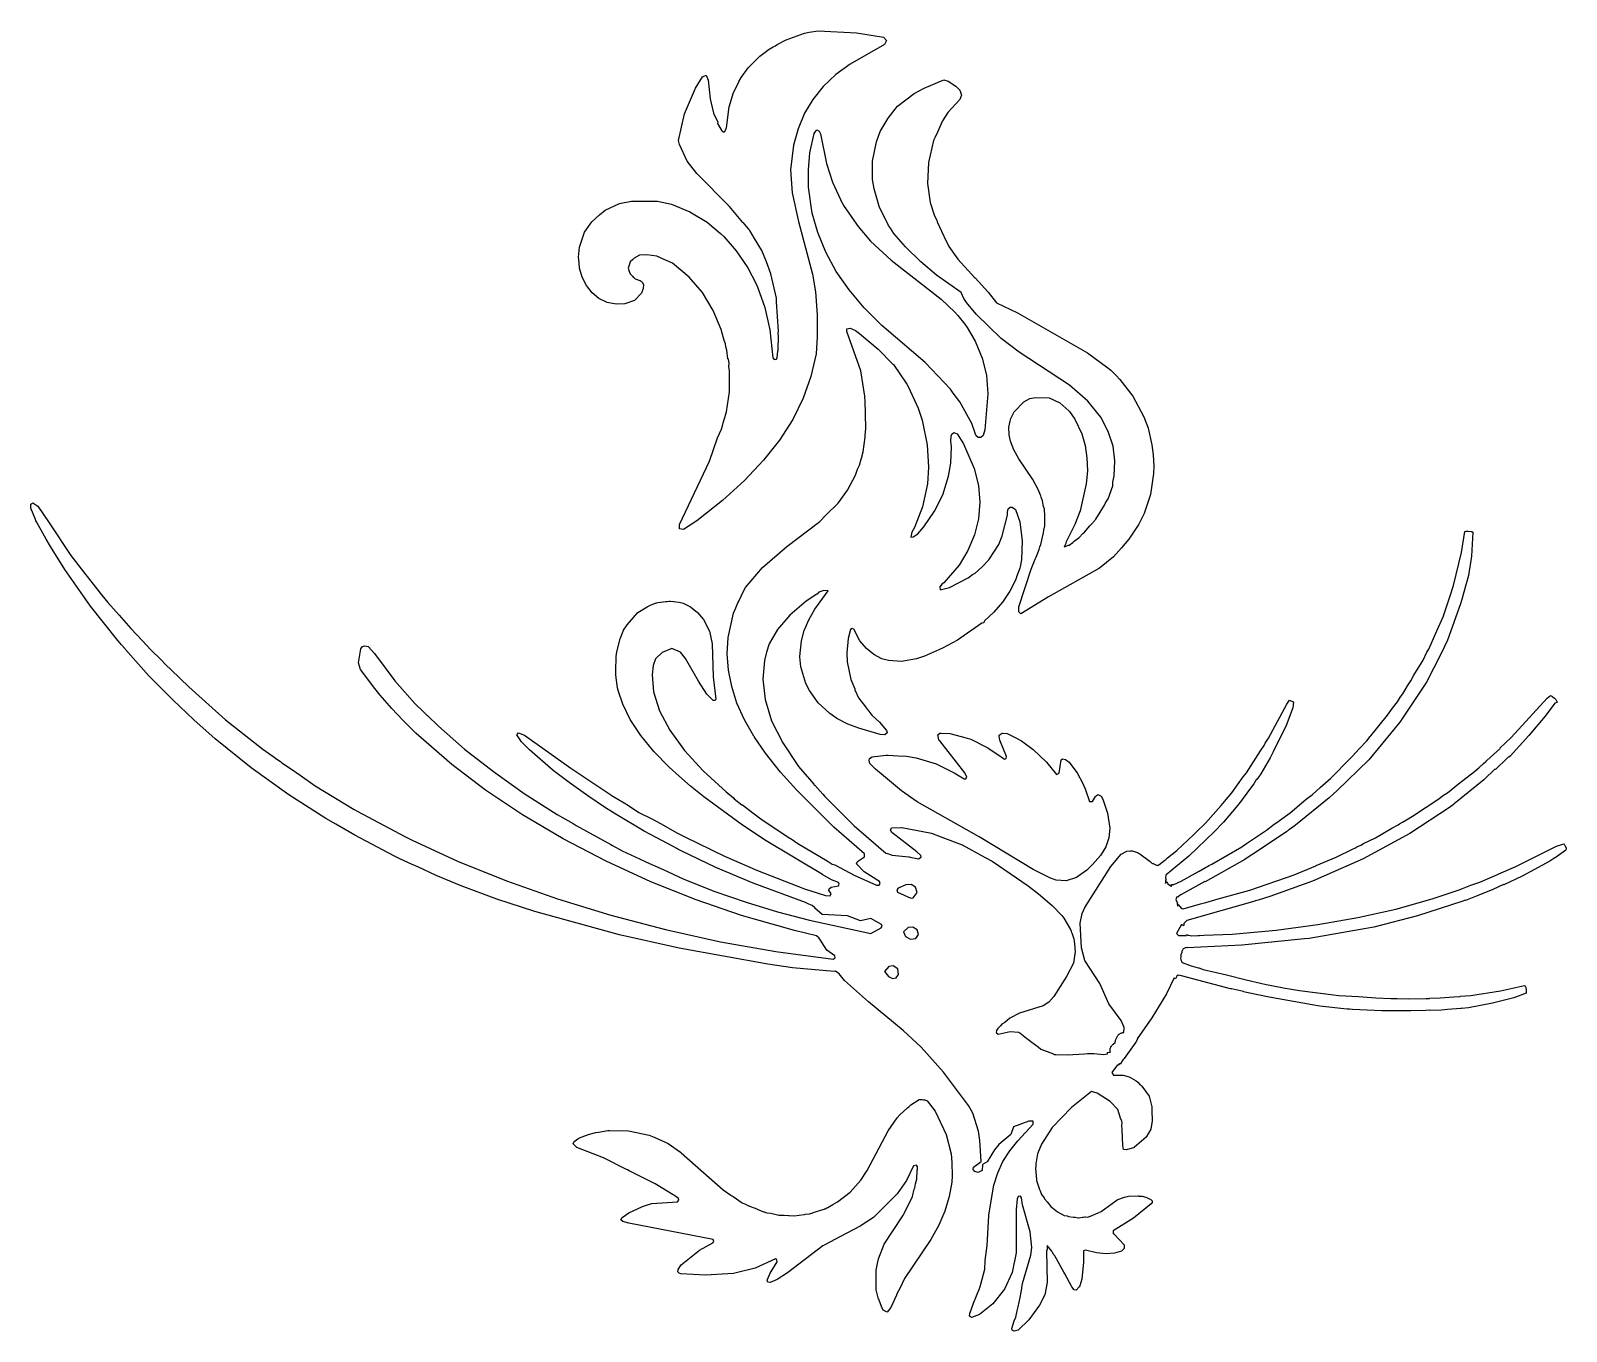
# Model space of a CAD drawing. Header units: millimetres. Extents: x 24 to 290, y 66 to 291.
import ezdxf

# ---------------------------------------------------------------- set-up
doc = ezdxf.new("R2010")
doc.units = ezdxf.units.MM
doc.layers.add('CUT', color=7, linetype='CONTINUOUS')

msp = doc.modelspace()

# ---------------------------------------------------------------- linework, layer by layer
at = {"layer": 'CUT'}
for points in [[(143.5849, 239.2547), (142.1577, 242.5779), (140.3151, 245.6556), (138.0232, 248.3668), (135.1598, 250.759), (133.2666, 251.5998), (132.8501, 251.8134), (132.7525, 251.8281), (132.4333, 251.9699), (130.7085, 252.195), (129.403, 252.1281), (128.4793, 251.6305), (128.2543, 251.3774), (127.8256, 250.9926), (127.7661, 250.8282), (127.732, 250.7899), (127.4291, 249.8914), (127.5649, 249.5449), (127.5655, 249.5346), (127.5745, 249.5204), (127.8028, 248.9381), (128.2088, 248.5202), (128.335, 248.3212), (128.4518, 248.2701), (128.6432, 248.073), (129.482, 247.7627), (129.5132, 247.7386), (129.7244, 247.575), (129.7368, 247.5653), (129.8694, 247.4626), (130.0836, 247.061), (130.0788, 246.3553), (129.7577, 245.5503), (128.5545, 244.2797), (126.8477, 243.7077), (125.3744, 243.6718), (123.8085, 243.9762), (122.3922, 244.6524), (121.2005, 245.6298), (120.227, 246.8761), (119.4687, 248.3327), (119.0249, 249.9001), (119.01, 249.9786), (118.8802, 251.4841), (118.8747, 251.8276), (119.039, 253.5103), (119.9159, 256.1607), (121.1422, 257.9063), (122.4777, 259.1481), (123.4898, 259.9531), (125.9613, 261.0985), (128.038, 261.5186), (132.5548, 261.4937), (134.9668, 261.0111), (138.1339, 259.6809), (141.1246, 257.8735), (143.4593, 255.8983), (144.0077, 255.3849), (146.1849, 252.9274), (148.2099, 249.9434), (149.6019, 247.1784), (149.6019, 247.1783), (149.6033, 247.1755), (149.6047, 247.1725), (149.9225, 246.5031), (151.1408, 243.0748), (152.0149, 239.2196), (152.526, 234.3738), (152.7645, 234.0998), (153.1253, 234.1417), (153.2927, 234.4254), (153.3585, 235.5409), (153.4628, 235.6832), (153.522, 238.199), (153.4602, 238.5522), (153.4895, 239.0135), (153.1717, 244.0596), (153.1381, 244.7238), (152.1708, 248.8971), (151.4363, 251.0155), (150.6004, 252.9826), (149.337, 255.0304), (148.513, 256.4333), (148.3558, 256.6208), (148.3417, 256.6437), (147.9962, 257.0498), (147.4185, 257.7389), (147.3419, 257.8187), (144.9995, 260.5717), (139.343, 266.3175), (137.6723, 268.4529), (136.3437, 271.317), (136.1772, 272.0373), (137.225, 276.6305), (139.1064, 281.1049), (140.3141, 283.03), (140.9625, 283.3212), (141.3262, 282.4597), (141.6548, 279.2165), (142.2647, 276.7484), (142.979, 275.1867), (142.9263, 274.9584), (143.5335, 273.9744), (143.667, 273.6825), (143.7495, 273.6243), (143.7846, 273.5674), (143.8459, 273.5562), (143.9229, 273.5019), (144.0298, 273.5228), (144.1102, 273.5082), (144.1171, 273.5399), (144.22, 273.56), (144.3763, 273.9941), (144.4334, 274.0436), (144.4404, 274.172), (144.4617, 274.2314), (144.9491, 277.8434), (145.6913, 280.3332), (146.6577, 282.2611), (146.7059, 282.3478), (146.829, 282.5694), (146.9047, 282.7057), (146.9353, 282.7607), (148.261, 284.6152), (150.2649, 286.6191), (151.8922, 287.8138), (152.5646, 288.2137), (152.84, 288.3775), (153.0255, 288.4878), (153.2888, 288.6444), (154.8202, 289.4541), (158.0284, 290.6178), (158.8081, 290.7737), (160.3697, 291.0321), (167.0139, 290.6458), (171.6651, 289.8992), (172.1975, 289.3445), (171.8469, 288.6396), (165.9006, 285.2165), (163.4418, 283.423), (161.2354, 281.364), (159.4522, 279.1364), (158.0155, 276.7226), (156.8971, 274.0544), (156.1021, 271.1806), (155.5968, 266.9125), (155.8888, 262.9238), (156.95, 257.9972), (159.4116, 248.888), (159.8861, 245.7741), (160.1839, 241.8428), (160.2133, 237.9822), (160.0062, 235.0489), (159.1157, 231.1489), (157.7779, 227.3949), (155.9714, 223.692), (153.6809, 220.126), (150.9164, 216.6209), (147.6185, 213.117), (143.781, 209.6632), (139.3764, 206.1215), (137.0145, 204.6154), (136.3673, 204.7454), (136.3698, 205.4876), (141.5225, 216.4455), (142.9379, 220.5039), (143.6071, 222.0094), (143.7746, 222.5699), (143.789, 222.6007), (143.9372, 223.1141), (144.3766, 224.5844), (144.3906, 224.669), (144.5019, 224.9883), (145.0241, 228.4478), (145.0252, 232.0608), (144.9159, 232.8572), (144.9389, 233.3747), (144.8205, 234.1442), (144.7307, 234.2071), (144.529, 235.6777), (144.3733, 236.2676), (144.293, 236.7774), (144.0802, 237.3779)], [(174.1419, 277.937), (176.985, 280.1283), (178.7197, 281.1022), (182.1217, 282.5067), (182.908, 282.2674), (184.2133, 281.4122), (184.902, 280.7111), (185.2184, 279.8568), (184.9035, 279.1398), (182.8569, 276.8609), (181.8939, 275.4357), (180.7896, 272.9599), (180.6616, 272.715), (180.6348, 272.6129), (180.3655, 272.0092), (179.4774, 268.2239), (179.3031, 264.5687), (179.7983, 261.2591), (180.4433, 259.1425), (180.9064, 258.1467), (180.9687, 257.9523), (182.1414, 255.4527), (182.2199, 255.3223), (182.9964, 253.6523), (184.5588, 251.4381), (187.5238, 248.2415), (187.5434, 248.2198), (187.5477, 248.2158), (189.8427, 245.7415), (191.2767, 243.9072), (194.9292, 242.1475), (207.0161, 235.2456), (210.5467, 232.6405), (211.0457, 232.2368), (211.9915, 231.3306), (212.6504, 230.6116), (214.8824, 227.7474), (214.8992, 227.7223), (216.8079, 224.121), (217.4785, 222.3415), (217.521, 222.2071), (218.1893, 219.2803), (218.4122, 217.5367), (218.5047, 215.5849), (218.49, 214.3205), (217.9295, 210.6751), (216.8376, 207.4082), (216.1682, 206.0233), (215.901, 205.5365), (214.2157, 202.9257), (212.9389, 201.44), (211.5403, 199.9082), (209.083, 197.9272), (200.2753, 192.9728), (195.4699, 190.0462), (195.1117, 190.3424), (195.1467, 191.2448), (197.2768, 197.7532), (197.945, 199.4836), (198.1247, 199.8117), (198.6574, 201.1732), (198.7631, 201.602), (198.9215, 202.0121), (199.4218, 204.0294), (199.4815, 204.5178), (199.6637, 205.2576), (199.6508, 205.9046), (199.6597, 205.9773), (199.6307, 206.9068), (199.6045, 208.2173), (199.4254, 208.6353), (199.2239, 209.6089), (198.9889, 210.2403), (198.9298, 210.4884), (198.8596, 210.5878), (198.5427, 211.439), (197.5764, 213.2779), (195.1264, 216.8523), (194.2495, 218.4014), (193.6616, 219.9091), (193.4419, 221.0329), (193.4164, 222.3809), (193.6036, 223.4093), (193.7274, 223.8621), (194.3232, 224.998), (196.0172, 226.7653), (197.0299, 227.2933), (198.0359, 227.4849), (200.4073, 227.4639), (202.2484, 226.5857), (203.8095, 225.1954), (203.9084, 225.0938), (203.9113, 225.0908), (203.916, 225.0859), (203.9231, 225.0787), (204.8541, 223.7591), (206.0398, 221.2103), (206.6213, 219.1546), (206.9177, 217.036), (207.0048, 214.8192), (206.8237, 212.5214), (205.7459, 207.8373), (204.849, 205.5105), (203.2808, 202.3691), (203.3177, 202.291), (202.9786, 201.6467), (203.7126, 201.8914), (203.8443, 201.9032), (204.4943, 202.3943), (204.714, 202.5885), (205.5831, 203.2154), (206.2417, 203.9384), (206.513, 204.1781), (207.4607, 205.268), (207.6273, 205.4417), (207.676, 205.513), (208.306, 206.2047), (208.3794, 206.3246), (208.4621, 206.4198), (209.9969, 208.8471), (210.1766, 209.2656), (210.585, 209.9339), (211.4433, 212.2128), (211.4019, 212.8347), (211.648, 213.9291), (211.7934, 216.5257), (211.4499, 219.0863), (210.6266, 221.6313), (209.3525, 224.0665), (207.0794, 226.8454), (203.9097, 229.6021), (195.2137, 235.34), (192.0959, 237.6867), (187.7526, 241.9419), (186.0753, 243.9529), (185.6189, 244.66), (185.1625, 245.7121), (180.8411, 248.68), (178.1577, 250.974), (175.4836, 253.6178), (173.475, 255.9322), (172.8771, 256.8429), (172.5766, 257.3006), (172.5706, 257.3097), (172.4695, 257.4637), (171.0198, 260.3961), (170.0439, 263.6193), (169.7977, 265.2772), (169.7726, 268.4613), (170.4829, 271.8054), (171.1307, 273.5885), (172.5246, 275.8963), (173.6899, 277.4273)], [(160.1113, 273.8402), (160.5383, 273.6542), (160.7959, 273.1551), (161.8005, 268.0506), (162.8722, 264.8045), (164.2563, 261.812), (164.2657, 261.7582), (164.8577, 260.6039), (165.9569, 259.0412), (166.08, 258.8418), (166.2295, 258.6536), (167.3142, 257.1115), (169.4452, 254.5957), (172.9969, 251.3104), (181.6984, 244.5031), (184.0208, 242.2691), (184.5404, 241.7029), (185.7677, 240.2055), (186.1681, 239.6133), (187.5834, 237.2531), (188.8003, 234.333), (189.5116, 231.3359), (189.779, 228.137), (189.2447, 221.9126), (188.9643, 220.9187), (188.5297, 220.5641), (188.0909, 220.5657), (187.7351, 220.835), (187.5798, 221.2544), (187.5882, 221.2991), (186.9962, 223.0157), (184.9244, 226.7154), (183.7701, 228.2248), (183.2691, 228.9659), (178.9291, 233.5688), (171.4161, 239.9584), (168.3319, 243.0431), (165.7385, 246.1375), (163.5076, 249.3472), (161.6894, 252.6805), (160.2873, 256.1047), (159.3351, 259.429), (158.6719, 263.9484), (158.6719, 266.9081), (158.9383, 269.8678), (159.6905, 273.2426)], [(213.2776, 117.4785), (213.3512, 117.474), (213.3644, 118.3562), (212.8819, 119.5666), (210.7069, 122.4464), (209.1559, 125.9591), (206.5683, 129.954), (205.9684, 132.1467), (205.7582, 136.4308), (206.1185, 138.1204), (206.5596, 139.1311), (211.0591, 146.265), (212.8875, 148.3671), (213.8302, 148.8842), (214.4412, 148.9626), (214.7949, 148.9646), (215.6659, 148.6595), (215.8808, 148.5766), (216.0945, 148.4328), (217.8742, 147.1327), (217.8768, 147.1307), (217.8859, 147.1241), (217.886, 147.124), (218.3157, 146.7407), (218.3217, 146.7585), (218.3377, 146.794), (218.3834, 146.7607), (218.6359, 146.6592), (218.6488, 146.6468), (218.8936, 146.5442), (218.9819, 146.4685), (219.0138, 146.4737), (219.0515, 146.4402), (219.0863, 146.4635), (219.1929, 146.4188), (219.2069, 146.4296), (219.2283, 146.421), (219.3296, 146.4839), (219.3124, 146.5116), (219.3293, 146.5247), (219.4095, 146.5377), (220.4102, 147.3482), (220.6233, 147.4906), (220.7045, 147.5865), (220.8922, 147.7385), (222.531, 149.0113), (224.4714, 150.8708), (225.3489, 151.6538), (225.9127, 152.2519), (227.4562, 153.7311), (229.263, 155.8065), (230.2026, 156.8033), (230.7556, 157.521), (232.0313, 158.9863), (234.0192, 161.7559), (234.5693, 162.4698), (234.5884, 162.4999), (237.001, 166.3043), (237.6297, 167.2371), (237.8301, 167.6117), (238.3953, 168.5029), (241.5356, 174.3975), (242.0352, 175.0463), (242.1282, 175.0138), (242.5423, 174.845), (242.6511, 174.7942), (242.7178, 174.7545), (242.5781, 173.726), (241.4592, 170.6669), (239.1955, 166.0894), (238.6504, 165.1009), (237.0454, 162.3275), (236.6511, 161.7426), (236.3667, 161.3434), (236.3, 161.3812), (235.8228, 160.5799), (235.4366, 160.0378), (233.8488, 157.8424), (233.7131, 157.68), (233.493, 157.4167), (233.0611, 156.9), (230.5998, 153.9554), (230.4924, 153.8339), (229.0522, 152.3374), (224.5796, 148.0413), (220.6856, 144.8052), (220.6702, 144.8244), (220.5731, 144.7424), (220.5207, 144.2767), (220.6873, 143.8937), (220.6294, 143.8877), (220.547, 143.8873), (220.561, 143.5138), (220.5279, 143.311), (220.5579, 143.3618), (220.6289, 143.4583), (220.709, 143.5473), (220.7977, 143.6278), (220.8017, 143.6307), (220.957, 143.2736), (221.5058, 142.8653), (221.643, 142.9237), (221.6099, 143.0061), (221.5766, 143.1211), (221.5731, 143.1402), (221.9722, 143.1576), (223.2307, 143.7122), (225.749, 145.0765), (225.7975, 145.1), (225.8707, 145.1425), (226.3996, 145.429), (226.3911, 145.4439), (227.4684, 146.068), (227.833, 146.2504), (228.079, 146.3954), (228.5944, 146.6602), (233.7585, 149.6697), (234.2416, 149.9918), (234.3421, 150.05), (234.5936, 150.2265), (238.0271, 152.5157), (239.3905, 153.579), (240.0169, 154.009), (240.2716, 154.2105), (242.1694, 155.5421), (244.939, 157.9035), (245.1557, 158.075), (245.9277, 158.677), (247.3271, 159.9397), (249.1986, 161.5353), (250.4441, 162.8284), (250.6494, 163.0146), (251.1509, 163.5448), (252.9563, 165.3499), (254.124, 166.6485), (255.4262, 168.0004), (256.0139, 168.7505), (256.1297, 168.8792), (259.0089, 172.4635), (259.8635, 173.6635), (260.7438, 174.7869), (261.2645, 175.6306), (261.6358, 176.1519), (262.4597, 177.5591), (263.0213, 178.3922), (263.5786, 179.3797), (265.1938, 181.9964), (265.8333, 183.3745), (266.1361, 183.9109), (267.5548, 187.0836), (268.6732, 189.4932), (269.1721, 191.0502), (269.8308, 192.9367), (269.7822, 192.955), (270.4342, 194.9222), (271.8241, 200.6301), (272.4108, 204.2622), (272.4239, 204.2675), (272.5326, 204.2999), (272.6438, 204.3219), (272.7566, 204.3333), (272.87, 204.334), (272.9829, 204.324), (273.4864, 204.2554), (273.6056, 204.233), (273.7219, 204.1986), (273.7647, 204.1811), (273.5379, 199.9868), (273.0293, 196.6468), (271.8168, 192.3216), (271.7987, 192.3261), (271.6383, 191.737), (269.4067, 185.4767), (268.3349, 183.2882), (265.6917, 178.0926), (265.6848, 178.0819), (265.6619, 178.0458), (265.6606, 178.0438), (265.6472, 178.0228), (261.1432, 171.2269), (255.7418, 164.7307), (250.306, 159.4002), (248.9208, 158.139), (243.0429, 153.3942), (242.5923, 153.0658), (242.0364, 152.6606), (241.8798, 152.5465), (241.7738, 152.4692), (241.6856, 152.405), (241.5186, 152.2833), (235.6866, 148.3732), (234.5272, 147.6173), (234.2996, 147.4756), (227.3983, 143.6096), (227.3786, 143.6397), (227.3638, 143.6679), (223.1827, 141.3548), (222.8668, 141.092), (222.7562, 141.0314), (222.7293, 140.9777), (222.6596, 140.9197), (222.6546, 140.9259), (222.5907, 141.0225), (222.5757, 141.0506), (222.4933, 141.0045), (222.3587, 140.5081), (222.6125, 139.8698), (222.5358, 139.872), (222.6195, 139.375), (222.653, 139.4503), (222.71, 139.5512), (222.7286, 139.5778), (222.7307, 139.5726), (222.7662, 139.6289), (222.7783, 139.6482), (222.7907, 139.6627), (222.8386, 139.5992), (222.8845, 139.46), (223.0018, 139.3642), (223.0504, 139.3185), (223.2593, 139.0417), (223.3929, 138.9967), (223.3988, 138.9911), (223.4053, 138.9925), (223.6, 138.9268), (226.6297, 139.7727), (227.5414, 139.9896), (229.6809, 140.6245), (235.156, 142.153), (242.8197, 144.8353), (246.5747, 146.3919), (246.6246, 146.4107), (246.6692, 146.4311), (250.0869, 147.8478), (253.0358, 149.3092), (253.3362, 149.4428), (253.7195, 149.6479), (254.3705, 149.945), (254.8704, 150.2183), (256.9414, 151.2446), (259.7716, 152.8875), (260.8401, 153.4595), (261.0961, 153.6224), (261.6065, 153.9015), (262.2697, 154.3376), (263.3517, 154.9657), (265.6803, 156.5406), (267.7507, 157.8585), (268.7045, 158.5858), (269.3764, 159.0401), (271.3214, 160.5812), (274.1006, 162.7003), (274.8177, 163.3513), (274.9286, 163.4392), (275.6627, 164.1183), (276.018, 164.4409), (276.1556, 164.5658), (276.1829, 164.5905), (276.2295, 164.6328), (278.5067, 166.6998), (278.4494, 166.7659), (278.4417, 166.7768), (280.4216, 168.6059), (286.6637, 175.4376), (287.2363, 175.8641), (287.2464, 175.8609), (287.3531, 175.815), (287.4549, 175.759), (287.5509, 175.6934), (287.9078, 175.4232), (287.9995, 175.3463), (288.0831, 175.2607), (288.1577, 175.1671), (288.2226, 175.0666), (288.2772, 174.9602), (288.321, 174.8488), (288.3534, 174.7336), (288.3742, 174.6158), (288.3756, 174.6044), (288.2949, 174.6576), (287.9819, 174.543), (286.334, 172.2673), (283.4889, 168.9187), (280.2349, 165.3688), (280.0246, 165.1666), (280.0244, 165.1668), (279.9592, 165.225), (279.7576, 165.0096), (277.7112, 163.0785), (277.6497, 163.1324), (277.6295, 163.1539), (275.7145, 161.2635), (270.5311, 157.0791), (270.5037, 157.0592), (270.4438, 157.0156), (270.189, 156.8303), (269.7195, 156.4889), (262.8497, 151.9554), (254.7685, 147.5584), (245.9943, 143.7055), (238.6403, 141.0719), (236.6022, 140.4333), (236.1343, 140.2867), (236.0951, 140.2744), (236.0001, 140.2446), (224.2491, 136.8845), (224.0736, 136.7069), (224.0688, 136.705), (223.7122, 136.3677), (223.7106, 136.3393), (223.6938, 136.3224), (223.6962, 136.0961), (223.689, 135.9733), (223.6131, 136.0141), (223.5306, 136.0696), (223.5154, 136.0798), (223.4246, 136.1547), (223.4171, 136.1622), (223.4057, 136.0893), (223.3449, 136.1398), (223.2975, 136.1879), (222.4505, 134.631), (222.7795, 134.3031), (223.9367, 134.269), (223.9378, 134.2885), (224.1878, 134.2859), (224.1889, 134.3499), (224.1985, 134.4332), (224.3301, 134.4073), (224.4225, 134.3739), (224.5226, 134.3696), (225.0855, 134.2592), (226.1477, 134.299), (226.4335, 134.2865), (227.1744, 134.3374), (232.1092, 134.5223), (239.7076, 135.2317), (246.9492, 136.1773), (253.8829, 137.3922), (260.4738, 138.8706), (266.7475, 140.6378), (271.7482, 142.3288), (271.737, 142.3616), (271.9973, 142.4471), (273.4219, 143.0115), (274.9882, 143.5614), (277.1284, 144.4798), (277.9635, 144.8106), (278.2995, 144.9645), (278.2927, 144.9794), (281.2504, 146.2485), (288.2927, 149.7826), (289.3517, 150.1399), (289.542, 150.1578), (289.5872, 150.1085), (289.6569, 150.0158), (289.7173, 149.9168), (289.9487, 149.4931), (289.9785, 149.4315), (289.9095, 149.0875), (288.0417, 147.776), (288.0283, 147.7674), (287.9877, 147.7414), (287.808, 147.6262), (287.119, 147.1845), (282.3457, 144.5509), (279.144, 143.0828), (279.1337, 143.1013), (279.1216, 143.1289), (277.2671, 142.2628), (274.5157, 141.1427), (272.5097, 140.3514), (272.4834, 140.4117), (272.064, 140.2409), (264.2067, 137.6915), (256.6086, 135.7585), (255.2915, 135.493), (254.317, 135.3121), (245.4218, 133.8007), (244.6385, 133.7125), (233.7483, 132.5953), (224.283, 132.1485), (224.2779, 132.2154), (224.2222, 132.2124), (224.0399, 132.137), (223.9656, 132.1335), (223.8814, 132.1296), (223.6105, 131.9869), (223.5038, 131.7631), (223.5017, 131.7623), (223.4955, 131.7456), (223.4382, 131.6255), (223.3887, 131.5637), (223.3784, 131.5002), (223.3649, 131.4718), (223.3543, 131.3699), (223.1972, 130.9517), (223.2015, 130.4925), (223.1953, 130.4733), (223.1682, 130.3888), (223.1678, 130.3878), (223.2263, 130.138), (223.2195, 130.0723), (223.2615, 129.9878), (223.3169, 129.7517), (223.3923, 129.7249), (223.4475, 129.6137), (224.9796, 129.0363), (226.2042, 128.7218), (226.2985, 128.6917), (227.0616, 128.4205), (231.1368, 127.4552), (234.5046, 126.5904), (234.5111, 126.6187), (234.5182, 126.6398), (237.0059, 126.0232), (237.9928, 125.8313), (238.3029, 125.7579), (239.1773, 125.6011), (241.2611, 125.196), (242.0453, 125.0868), (243.7422, 124.7825), (250.5592, 123.8972), (253.9751, 123.7097), (256.9661, 123.484), (259.5756, 123.4023), (260.2489, 123.3654), (260.6594, 123.3684), (262.6336, 123.3065), (265.7139, 123.4055), (266.257, 123.4095), (266.2573, 123.4229), (268.1291, 123.483), (270.4834, 123.6794), (271.5725, 123.7554), (271.5718, 123.7702), (273.4675, 123.9284), (278.5715, 124.7256), (282.7587, 125.6262), (282.771, 125.6124), (282.8421, 125.5151), (282.9031, 125.411), (282.9533, 125.3014), (282.9923, 125.1873), (283.0196, 125.0699), (283.035, 124.9503), (283.0384, 124.8298), (283.0283, 124.3853), (283.0208, 124.2836), (280.8884, 123.5201), (277.1855, 122.5643), (273.0204, 121.7667), (271.8131, 121.6663), (271.8082, 121.693), (271.6856, 121.6734), (269.3874, 121.4645), (268.3462, 121.3779), (266.3334, 121.3329), (266.3309, 121.3611), (265.6665, 121.318), (263.0326, 121.2591), (258.2948, 121.2591), (258.0224, 121.2614), (252.9436, 121.4806), (252.4206, 121.5268), (251.996, 121.5643), (251.4477, 121.6127), (250.3707, 121.7079), (247.2539, 122.0828), (245.9614, 122.2684), (238.4796, 123.6308), (234.8562, 124.3892), (234.0853, 124.5506), (234.0368, 124.5607), (234.0383, 124.5724), (234.0448, 124.6007), (231.9524, 125.031), (231.7925, 125.0675), (223.298, 127.3307), (222.7634, 127.4238), (222.4933, 127.2768), (222.2524, 126.8037), (222.1857, 126.8451), (222.0921, 126.9169), (222.0691, 126.9384), (220.7074, 124.1689), (218.1557, 120.0159), (215.6339, 116.3812), (215.7064, 116.3281), (215.7188, 116.317), (215.3889, 115.8353), (215.3909, 115.8339), (213.3537, 112.9784), (213.2302, 112.8052), (212.6683, 112.0176), (212.5752, 112.0793), (212.5522, 112.0979), (212.3301, 111.8106), (212.2756, 111.8463), (212.2521, 111.8653), (211.2563, 110.5666), (211.5206, 110.112), (213.2287, 110.1016), (214.2316, 109.806), (215.4359, 109.0939), (215.7266, 108.868), (216.0652, 108.5491), (216.2066, 108.416), (216.3199, 108.3093), (216.4463, 108.1902), (217.6875, 106.4575), (218.1618, 104.6022), (218.1976, 103.9652), (218.2237, 102.2012), (217.9756, 100.744), (217.184, 99.3644), (215.1877, 97.6325), (215.0868, 97.5641), (215.0717, 97.5539), (215.0661, 97.5501), (215.0167, 97.5167), (214.7876, 97.432), (213.7958, 97.1417), (213.2923, 97.2538), (213.1303, 97.9051), (213.03, 100.6214), (213.0327, 100.6292), (213.0248, 100.7637), (213.0047, 101.307), (213.0135, 101.9044), (212.979, 102.0033), (212.9787, 102.011), (212.9557, 102.0844), (212.9553, 102.1383), (212.7722, 102.669), (212.31, 104.1423), (210.9621, 105.5631), (208.7005, 106.9634), (207.7028, 107.2735), (204.2821, 104.4799), (200.9172, 101.026), (199.0431, 98.1501), (198.3916, 96.4783), (198.07, 94.7149), (198.0895, 94.3275), (198.0162, 93.9532), (198.1855, 92.03), (198.2089, 91.9501), (198.2144, 91.841), (198.3885, 91.3391), (198.6913, 90.3092), (198.8355, 90.0509), (199.0563, 89.4144), (199.5102, 88.8417), (199.6008, 88.6794), (200.031, 88.1848), (200.681, 87.3647), (201.8467, 86.4082), (202.9608, 85.8141), (203.5211, 85.7226), (203.7288, 85.6322), (204.6325, 85.515), (204.7899, 85.4811), (204.8935, 85.4812), (205.4025, 85.4152), (205.5375, 85.3931), (206.1642, 85.4821), (206.2777, 85.4822), (206.5493, 85.5368), (206.6748, 85.5546), (207.0926, 85.5082), (207.4757, 85.6683), (207.5737, 85.6822), (208.8586, 86.2463), (209.0756, 86.3369), (209.0936, 86.3494), (209.4196, 86.4925), (211.9468, 88.3247), (212.1815, 88.4872), (212.2505, 88.5349), (212.2712, 88.5492), (212.2746, 88.5516), (213.4134, 88.9676), (214.11, 89.1533), (215.8262, 89.176), (215.8301, 89.1757), (215.8477, 89.1741), (215.924, 89.1671), (216.475, 89.1169), (217.1647, 88.9514), (217.4216, 88.8392), (217.4999, 88.805), (217.7238, 88.7072), (217.9653, 88.6017), (217.9708, 88.598), (218.2087, 88.3367), (218.2226, 88.0577), (218.0814, 87.8079), (215.0221, 85.3038), (211.4627, 83.1375), (211.4876, 82.6956), (211.5617, 82.6162), (211.5637, 82.5946), (211.6268, 82.5465), (213.3597, 80.69), (213.3828, 80.1005), (212.8992, 79.6275), (211.6945, 79.2609), (210.2493, 79.1429), (208.6008, 79.2988), (206.6664, 79.7955), (206.3198, 79.6565), (206.3236, 77.7054), (206.0639, 74.7882), (205.6821, 73.5813), (205.5907, 73.4244), (205.0445, 72.8558), (204.7406, 72.9449), (204.33, 73.4565), (203.0847, 75.6622), (202.9366, 75.9776), (201.3558, 78.7879), (201.1656, 79.0614), (201.012, 79.3334), (200.9019, 79.4622), (200.8476, 79.5888), (200.0485, 80.5951), (200.0485, 79.8885), (200.0326, 79.8869), (199.9077, 79.6136), (200.0507, 74.1614), (199.6451, 72.0678), (198.7419, 70.266), (196.8399, 67.7099), (195.0104, 65.9373), (194.3169, 65.7362), (193.958, 65.9079), (193.894, 66.1913), (194.3087, 67.5431), (194.6026, 68.194), (194.8384, 69.2698), (195.0466, 69.9484), (195.3443, 71.5779), (195.5497, 72.5151), (195.5705, 72.8158), (195.7877, 74.005), (197.2118, 78.9033), (197.3805, 80.2778), (197.0881, 82.9617), (195.7914, 87.643), (195.6247, 88.8787), (195.3989, 89.1258), (195.0319, 89.0862), (194.8409, 88.6798), (194.665, 86.8156), (194.6942, 79.3226), (193.9936, 75.9478), (192.6361, 73.0355), (190.6521, 70.5188), (188.3361, 68.6181), (186.9332, 68.1424), (186.5954, 68.3514), (186.635, 68.823), (187.3066, 70.5857), (188.3335, 73.1655), (188.4208, 73.4998), (188.5649, 73.8766), (189.216, 76.4811), (189.298, 78.0127), (189.6277, 80.6035), (189.9464, 85.7424), (189.947, 85.7501), (189.9481, 85.7638), (189.9494, 85.7817), (189.9606, 85.9252), (190.7959, 91.0592), (191.487, 93.1834), (192.3896, 95.1311), (193.5579, 96.9834), (194.9679, 98.746), (197.6358, 101.6277), (197.5903, 102.1516), (196.8711, 102.1523), (194.2142, 101.1582), (193.7266, 99.8454), (191.6699, 98.0829), (190.922, 97.1891), (189.6561, 95.0981), (188.8198, 94.6161), (188.7573, 93.5753), (188.0772, 93.2647), (187.4889, 93.4198), (187.2389, 93.7379), (187.3001, 94.1556), (188.5927, 95.1596), (188.384, 98.7615), (188.128, 100.4199), (187.1614, 103.4953), (186.3991, 104.8658), (182.0879, 110.6049), (178.2324, 114.9301), (175.1055, 117.8501), (169.0707, 122.7902), (164.9291, 126.4987), (164.029, 127.6543), (163.3482, 128.0982), (163.1256, 128.0375), (155.9299, 128.7181), (151.6293, 129.3407), (136.2863, 132.1247), (125.9716, 134.4368), (111.2909, 138.4621), (104.7148, 140.5947), (98.5218, 142.876), (94.1721, 144.7117), (90.9878, 146.1692), (89.9361, 146.6506), (88.6369, 147.2453), (87.7554, 147.6488), (86.9785, 148.0132), (80.1204, 151.6658), (76.8087, 153.5707), (75.1029, 154.5734), (68.6592, 158.6823), (62.1564, 163.3525), (55.9029, 168.3605), (52.2156, 171.6767), (48.5452, 175.1319), (44.4012, 179.2972), (40.3553, 183.8489), (40.2846, 183.9295), (39.621, 184.6868), (39.4253, 184.9101), (39.0188, 185.3739), (34.3219, 191.331), (29.8737, 197.7055), (27.3726, 201.6772), (27.3725, 201.6774), (27.3715, 201.679), (27.3532, 201.7094), (26.5995, 202.9589), (24.9421, 205.9511), (24.8611, 206.1278), (24.8505, 206.1508), (24.8422, 206.169), (24.7612, 206.3453), (23.9588, 208.3461), (23.9454, 209.0068), (24.3311, 209.2723), (25.1512, 208.6705), (27.1151, 205.7695), (30.8985, 200.1357), (33.1021, 197.3204), (35.7777, 193.8388), (36.2928, 193.2438), (37.2807, 191.9817), (39.2868, 189.7861), (41.3045, 187.4557), (43.3211, 185.3705), (44.7817, 183.7719), (46.4776, 182.1067), (47.3641, 181.19), (48.2796, 180.3372), (51.3158, 177.3558), (57.6993, 171.6812), (64.1511, 166.5613), (66.1092, 165.2008), (66.5781, 164.845), (67.2098, 164.4107), (67.4785, 164.2063), (68.9311, 163.2275), (70.6457, 162.0489), (73.2487, 160.2403), (79.9614, 156.1298), (81.2707, 155.4387), (81.5056, 155.2985), (88.778, 151.4264), (89.5887, 151.048), (90.0339, 150.813), (97.8945, 147.1484), (106.3675, 143.7413), (115.2369, 140.6373), (124.4349, 137.7984), (133.8958, 135.3448), (143.4332, 133.2188), (153.0302, 131.5008), (162.9799, 130.1794), (163.3056, 130.4024), (163.2692, 130.7955), (161.8832, 131.7836), (160.6482, 133.6365), (160.583, 133.6914), (160.4582, 133.9143), (160.0576, 134.2446), (156.2904, 135.153), (147.0852, 137.7575), (139.2326, 140.4547), (131.3689, 143.6179), (123.6635, 147.1737), (116.1979, 151.0245), (109.1724, 155.1739), (102.7117, 159.4704), (96.8974, 163.919), (90.7475, 169.3097), (90.7305, 169.3254), (90.6307, 169.4172), (90.2564, 169.7617), (90.244, 169.7731), (88.4365, 171.6109), (86.5057, 173.6275), (84.5088, 175.9312), (83.5639, 177.0701), (81.1064, 180.3905), (80.711, 181.5592), (81.1256, 183.9362), (81.4472, 184.3526), (81.8163, 184.4966), (82.3933, 184.3322), (83.5232, 183.1453), (87.0439, 178.3848), (90.5051, 174.513), (91.9951, 173.0555), (92.6115, 172.4049), (92.6796, 172.386), (94.5677, 170.5391), (99.1164, 166.5818), (104.1091, 162.6827), (109.4594, 158.8701), (115.1334, 155.2357), (117.9494, 153.6729), (118.4429, 153.3744), (124.4746, 150.0338), (124.7609, 149.8927), (126.4095, 148.9778), (129.4014, 147.6057), (130.6366, 146.997), (131.5577, 146.5885), (132.0546, 146.3471), (133.5219, 145.7162), (137.1239, 144.0644), (142.4882, 141.9422), (147.8687, 140.0794), (153.3344, 138.3951), (158.8912, 136.9464), (169.4924, 134.6177), (171.302, 135.6327), (171.4529, 135.9275), (171.3495, 136.2052), (169.5078, 137.2383), (167.6796, 136.8281), (165.4486, 137.6916), (161.0599, 137.9338), (159.7941, 139.0151), (159.7721, 139.0852), (159.3451, 139.4952), (158.7471, 139.7071), (158.1528, 140.0365), (149.1337, 143.3491), (142.641, 146.1057), (136.6434, 148.964), (136.2694, 149.1586), (136.0765, 149.259), (135.9012, 149.3503), (135.3613, 149.6312), (130.2224, 152.3883), (125.212, 155.3481), (123.5476, 156.4042), (120.4577, 158.4699), (117.2316, 160.8012), (114.4808, 162.881), (110.3646, 166.4604), (108.9587, 167.8689), (108.1507, 169.0846), (108.4666, 169.4166), (109.5208, 168.9795), (117.5078, 163.2809), (124.8007, 158.4091), (126.771, 157.2862), (127.5355, 156.8079), (127.5359, 156.8073), (129.2821, 155.6234), (131.5315, 154.5283), (131.5502, 154.5272), (133.0588, 153.7026), (136.0127, 152.019), (137.1376, 151.4729), (137.1666, 151.457), (137.2816, 151.4029), (144.1637, 148.0617), (149.8769, 145.5751), (158.007, 142.3824), (160.3744, 141.6184), (160.5044, 141.5697), (160.5524, 141.561), (161.6351, 141.2116), (162.457, 141.1876), (162.5968, 141.5586), (162.2349, 142.083), (162.2525, 142.3849), (162.597, 142.6794), (163.8751, 142.8896), (164.0316, 143.184), (163.903, 143.4916), (162.6589, 143.9251), (161.1685, 144.8184), (161.1541, 144.8362), (161.139, 144.8361), (151.3424, 150.708), (147.2467, 153.4143), (140.5454, 158.3313), (138.2349, 160.1801), (136.2163, 161.9805), (135.6729, 162.4652), (135.1525, 162.9293), (134.5821, 163.438), (131.9204, 166.1551), (129.6297, 168.949), (127.8163, 171.7304), (126.5034, 174.3955), (125.7357, 176.7625), (125.7341, 176.7686), (125.7292, 176.7866), (125.7222, 176.8127), (125.6203, 177.1913), (125.6172, 177.2123), (125.3172, 179.3791), (125.3068, 180.0811), (125.3871, 182.6002), (125.4787, 183.4655), (126.0603, 185.6898), (126.5923, 187.0198), (126.6702, 187.1675), (127.2695, 188.1209), (129.1341, 190.2223), (130.7214, 191.2382), (131.113, 191.407), (131.4621, 191.5574), (131.9072, 191.7493), (132.3124, 191.9239), (132.322, 191.9281), (132.3244, 191.9291), (132.3338, 191.9331), (132.589, 191.9822), (133.5292, 192.0983), (133.9669, 192.1524), (134.2273, 192.1846), (134.5441, 192.2237), (134.7824, 192.2191), (135.279, 192.1512), (135.3508, 192.1414), (135.7023, 192.0934), (136.2896, 192.0132), (136.9589, 191.8572), (138.2733, 191.2274), (139.4612, 190.2543), (140.5231, 189.0393), (141.5594, 187.0246), (142.0084, 184.8126), (142.1893, 179.0974), (142.6612, 175.2268), (142.5051, 174.9945), (142.1767, 175.0024), (141.1037, 176.1233), (139.612, 178.3598), (137.3968, 182.2886), (136.5249, 183.3684), (135.002, 184.034), (133.3509, 183.3196), (132.2158, 182.2231), (131.8015, 181.0528), (131.6255, 179.4511), (131.8536, 176.486), (132.8813, 173.2274), (134.6848, 169.8609), (137.2143, 166.3649), (140.454, 162.8037), (144.4056, 159.1779), (145.7157, 158.1434), (145.8268, 157.9616), (147.1587, 156.9553), (147.2445, 156.9362), (149.0395, 155.5188), (149.9769, 154.8821), (150.8222, 154.2333), (155.4474, 151.1492), (155.6685, 151.0161), (156.8533, 150.2113), (161.9381, 147.2251), (162.1132, 147.132), (162.7859, 146.6555), (163.2368, 146.5348), (166.6147, 144.7392), (170.4522, 143.04), (170.9226, 142.9988), (171.1374, 143.2906), (171.0189, 143.633), (168.3243, 145.355), (167.0347, 146.6882), (167.1707, 147.1331), (168.3735, 147.9397), (168.3737, 148.4341), (163.0546, 153.0752), (156.5965, 159.5333), (153.8404, 162.5824), (151.242, 165.8696), (149.356, 168.6285), (149.3151, 168.6973), (149.2786, 168.7587), (149.2634, 168.7841), (149.2441, 168.8165), (147.6321, 171.6421), (146.3043, 174.5717), (145.3936, 177.4214), (144.8244, 180.2543), (144.6124, 183.0903), (144.7929, 185.9453), (145.7079, 190.1328), (145.9227, 190.6293), (146.1032, 191.0467), (146.4737, 191.9032), (146.5604, 192.1037), (147.479, 194.0656), (147.7802, 194.573), (150.7103, 198.0655), (154.9131, 201.7059), (160.6549, 206.0271), (161.7003, 207.0913), (163.8255, 209.1675), (164.2721, 209.8184), (165.4792, 211.4433), (166.8111, 214.0479), (167.1839, 215.0731), (167.5267, 215.7955), (167.8081, 216.7896), (167.995, 217.3035), (167.9911, 217.4361), (168.1712, 218.0726), (168.4951, 220.6511), (168.4939, 220.9384), (168.6407, 222.1467), (168.5268, 227.0124), (168.4684, 227.3605), (168.4669, 227.7277), (167.7595, 232.118), (165.3073, 238.9397), (165.3278, 239.409), (165.9088, 239.5323), (166.8118, 239.075), (167.5214, 238.5837), (170.7475, 235.8904), (173.3331, 233.2792), (173.4058, 233.1986), (175.7044, 229.828), (175.9627, 229.4129), (177.7159, 225.619), (178.4023, 223.5633), (179.2442, 219.2666), (179.4807, 215.4544), (179.3332, 212.5631), (178.4703, 208.5278), (177.0495, 204.9988), (176.6077, 204.1921), (176.4005, 203.3042), (176.8149, 203.3633), (177.614, 203.8665), (178.6795, 205.1096), (180.5441, 207.8029), (181.9647, 210.6146), (182.9414, 213.8407), (183.3262, 216.1196), (183.4446, 218.9314), (183.3623, 219.9458), (183.4313, 220.7756), (183.5217, 221.1514), (183.8442, 221.4513), (184.4542, 221.1771), (185.5482, 219.4834), (187.4228, 215.174), (188.1206, 212.2457), (188.3599, 209.3418), (188.1204, 206.4667), (187.4383, 203.7047), (186.3249, 200.9901), (184.7822, 198.4369), (182.1355, 195.3667), (181.8463, 195.1946), (181.432, 194.6914), (181.5208, 194.1587), (183.1486, 194.6026), (186.3451, 196.2601), (187.0886, 196.8462), (187.5882, 197.0888), (188.8016, 198.1839), (188.8269, 198.2164), (188.8608, 198.2431), (189.9263, 199.3974), (191.6429, 202.0315), (192.2645, 203.5113), (193.182, 207.1222), (193.182, 207.6251), (193.3073, 208.1892), (193.6465, 208.4821), (194.0076, 208.4969), (194.5433, 208.0914), (195.3067, 205.94), (195.7003, 202.6795), (195.6118, 199.3939), (195.3702, 198.1761), (195.3153, 197.9489), (194.7567, 196.4054), (194.6436, 196.1181), (194.6216, 196.0623), (194.6048, 196.0196), (194.5298, 195.8292), (193.5845, 193.9408), (192.2992, 192.0616), (190.8042, 190.3028), (189.1845, 188.8091), (189.0975, 188.4547), (188.7336, 188.4294), (184.5154, 185.4768), (181.8971, 184.0499), (178.7977, 182.692), (177.3854, 182.2318), (174.82, 181.7846), (172.5676, 181.9327), (171.421, 182.2514), (170.0213, 182.9574), (168.7179, 184.0241), (167.5734, 185.3574), (166.5397, 187.3372), (166.2405, 187.4721), (165.9445, 187.3304), (165.5379, 185.7467), (165.3344, 183.2829), (165.3957, 181.6962), (166.0134, 178.632), (166.7147, 177.0341), (166.7223, 176.8741), (167.3734, 175.483), (167.9371, 174.7363), (168.1478, 174.406), (168.4027, 174.1195), (168.7046, 173.7197), (168.8357, 173.5176), (168.9534, 173.3901), (169.6524, 172.4641), (170.97, 171.2343), (172.2294, 169.819), (172.3299, 169.3886), (171.9466, 169.0633), (171.0996, 169.0966), (167.3984, 170.1925), (165.5042, 170.8852), (163.5771, 171.9117), (162.405, 172.7258), (160.3956, 174.5909), (158.8571, 176.7212), (158.2344, 177.9666), (157.3763, 180.866), (157.1941, 182.5623), (157.1941, 182.5625), (157.1941, 182.5639), (157.1942, 182.5646), (157.1971, 182.6369), (157.5006, 185.3704), (157.932, 187.1146), (158.7607, 188.9792), (159.7966, 190.8438), (162.1052, 194.0107), (161.3652, 194.0403), (160.4773, 193.7443), (160.2107, 193.4496), (160.1464, 193.4193), (158.2832, 192.2061), (155.4565, 189.8172), (153.2956, 187.3268), (151.8928, 184.8078), (151.4109, 183.3983), (151.0622, 181.9357), (150.8024, 178.7272), (151.1793, 175.1884), (152.3039, 171.4898), (154.2424, 167.6467), (156.9809, 163.5852), (159.6409, 160.5137), (159.6486, 160.3589), (159.8072, 160.3216), (161.1613, 158.758), (161.5287, 158.3887), (161.7015, 158.1879), (164.0722, 155.8315), (166.6037, 153.2863), (168.6802, 151.5284), (172.1126, 148.5724), (172.3988, 148.5282), (173.1672, 148.1975), (176.0668, 147.9297), (176.1177, 147.9186), (176.2821, 147.8394), (176.6188, 147.8088), (177.755, 147.5599), (178.1969, 147.8495), (178.1293, 148.1794), (177.4613, 148.7638), (173.1223, 152.1233), (172.9065, 152.5601), (173.0998, 152.948), (174.7902, 153.0155), (174.8516, 153.0159), (179.9962, 152.0019), (181.7839, 151.3424), (185.297, 149.9882), (189.3166, 147.8121), (190.5016, 147.1645), (196.7334, 142.922), (198.5153, 141.5158), (200.9135, 139.4902), (202.6341, 137.6794), (202.9459, 137.2755), (204.0639, 135.3437), (204.1815, 135.0551), (204.27, 134.8378), (204.309, 134.7421), (204.3835, 134.5594), (204.6382, 133.7099), (204.7499, 132.8414), (204.8168, 132.2116), (204.8271, 132.1147), (204.8425, 131.9698), (204.8876, 131.5447), (204.5885, 129.5172), (203.4183, 127.2106), (201.1959, 123.7101), (200.3411, 122.7666), (199.354, 122.1209), (195.2719, 120.8295), (193.5735, 119.9961), (192.687, 119.2546), (192.2117, 118.929), (191.9339, 118.6246), (191.7825, 118.498), (191.5172, 118.1681), (191.3841, 118.0223), (191.382, 118), (191.2395, 117.8228), (191.2006, 117.4925), (191.5805, 117.2271), (193.6546, 117.651), (195.0812, 117.5239), (195.2996, 117.4094), (196.7651, 116.3042), (196.8509, 116.2395), (197.2264, 115.9564), (198.4851, 115.0071), (198.965, 114.6229), (201.156, 113.8097), (201.2916, 113.6845), (201.5317, 113.6889), (203.5215, 113.6274), (206.5055, 113.826), (207.0252, 113.8287), (207.1764, 113.8294), (207.2302, 113.8297), (208.1392, 113.8343), (209.8616, 113.6648), (210.5053, 113.8092), (210.4912, 113.8533), (210.4664, 113.9677), (210.4588, 114.0334), (210.9923, 114.0843), (210.9738, 114.1441), (210.9502, 114.2589), (210.938, 114.3754), (210.9371, 114.4925), (210.9477, 114.6092), (210.9696, 114.7243), (211.0026, 114.8367), (211.0465, 114.9453), (211.1007, 115.0492), (211.1648, 115.1473), (211.2381, 115.2386), (211.32, 115.3224), (211.4365, 115.4304), (211.481, 115.4717), (211.8177, 115.784), (211.852, 115.8668), (211.8532, 115.895), (211.8715, 116.0184), (211.9025, 116.1392), (211.9458, 116.2561), (212.1604, 116.7537), (212.2122, 116.8593), (212.2741, 116.9593), (212.3454, 117.0527), (212.4256, 117.1388), (212.5138, 117.2165), (212.6092, 117.2853), (212.7109, 117.3444), (212.8179, 117.3932), (212.9291, 117.4314), (213.0435, 117.4585), (213.1601, 117.4742)], [(191.7387, 168.9733), (192.2441, 169.3589), (192.3697, 169.3579), (193.1285, 169.2778), (194.393, 168.6379), (195.5712, 168.0027), (196.0737, 167.6966), (197.3942, 166.696), (197.6188, 166.5186), (199.8996, 164.297), (201.683, 162.1621), (202.1329, 162.414), (202.4675, 164.7177), (202.7157, 164.8878), (203.2198, 164.8082), (203.8582, 164.3012), (205.2044, 162.5104), (205.3086, 162.3341), (206.1654, 160.7356), (206.6529, 159.6808), (207.3748, 157.5296), (207.8898, 157.4939), (208.0597, 157.8004), (208.4123, 158.3558), (208.4801, 158.4626), (208.5096, 158.5092), (208.516, 158.5191), (208.846, 158.7319), (209.3789, 158.4272), (209.6862, 157.8881), (210.4899, 155.4768), (210.882, 152.8683), (210.7349, 151.2228), (210.2109, 149.6713), (209.2633, 148.175), (207.9011, 146.6057), (206.8917, 145.6284), (205.108, 144.3503), (203.3218, 143.7525), (201.5968, 143.901), (200.6433, 144.204), (197.6397, 145.7314), (188.2892, 151.4126), (177.5028, 157.4582), (174.7886, 159.3673), (170.2895, 163.0968), (169.3473, 164.0969), (169.1833, 164.6162), (169.2865, 164.9644), (169.7271, 165.2406), (172.1597, 165.5378), (172.4956, 165.5226), (174.2375, 165.4438), (175.6495, 165.3799), (177.3212, 165.0649), (180.7858, 164.0392), (183.9228, 162.5002), (185.6455, 161.4147), (185.9732, 161.4537), (186.1533, 161.7302), (185.8067, 162.4751), (181.435, 167.9967), (181.3559, 168.1003), (181.3169, 168.1514), (181.2904, 168.1862), (181.2676, 168.2161), (181.0788, 169.042), (181.4402, 169.3279), (181.6508, 169.3572), (183.1564, 169.2901), (183.192, 169.2859), (185.1547, 168.7666), (185.7847, 168.5999), (186.1872, 168.4934), (186.6409, 168.3734), (186.9544, 168.279), (189.7783, 166.827), (192.0584, 165.2402), (192.6349, 164.826), (192.9348, 164.9749), (193.0083, 165.3015), (191.8674, 168.159), (191.7539, 168.8515)], [(176.465, 143.1354), (175.5474, 143.0666), (174.2366, 142.4876), (173.9816, 142.1809), (174.1301, 141.8108), (176.4519, 140.737), (176.8033, 140.8436), (177.5389, 141.7337), (177.205, 142.6535)], [(175.5195, 134.1035), (176.3541, 133.6653), (177.2779, 133.7872), (177.7421, 134.4992), (177.5273, 135.2763), (176.7833, 135.7444), (175.9416, 135.6919), (175.1279, 134.9289)], [(172.5541, 127.1742), (173.2445, 126.867), (173.8917, 126.9845), (174.3017, 127.5528), (174.1754, 128.5243), (173.3647, 129.0183), (172.5983, 128.9483), (171.8619, 128.0878)], [(119.2888, 99.3347), (120.7441, 99.8783), (121.8748, 100.1636), (122.2893, 100.2483), (123.9077, 100.4956), (124.2464, 100.5428), (127.5026, 100.4653), (131.1068, 99.7318), (131.9656, 99.3466), (134.3841, 98.2376), (136.513, 96.7647), (136.5959, 96.6939), (136.6355, 96.6601), (136.6381, 96.6579), (136.654, 96.6442), (143.898, 90.2503), (145.2443, 89.3409), (145.3977, 89.2231), (145.6176, 89.0888), (147.2179, 88.0078), (147.7803, 87.7682), (148.1575, 87.5379), (149.7249, 86.9256), (149.7928, 86.8697), (150.5107, 86.6052), (150.8931, 86.4423), (151.0382, 86.4108), (151.4798, 86.2481), (152.1441, 86.171), (153.5492, 85.8663), (154.4529, 85.827), (155.2314, 85.7782), (155.3603, 85.7875), (156.2309, 85.7496), (157.9255, 85.9726), (158.0279, 85.98), (158.1074, 85.9965), (158.8924, 86.0998), (159.46, 86.2781), (159.4659, 86.2793), (159.4815, 86.2849), (161.4012, 86.8878), (161.4884, 86.9347), (161.5724, 86.9584), (161.8619, 87.127), (162.0361, 87.1886), (162.9188, 87.7033), (163.7354, 88.1421), (165.897, 89.8363), (167.7803, 91.9203), (168.8469, 93.5714), (172.5135, 100.4602), (174.0683, 102.7359), (174.5167, 103.2266), (175.8414, 104.4222), (176.049, 104.6096), (176.2037, 104.7492), (176.4222, 104.9465), (177.867, 105.8599), (178.116, 105.9167), (178.2333, 105.9009), (178.3974, 105.8788), (178.6077, 105.8506), (178.8502, 105.818), (179.2357, 105.6637), (180.6108, 103.8385), (182.5701, 99.8017), (183.4095, 96.4883), (183.5402, 94.9763), (183.5572, 92.675), (183.5015, 91.5589), (183.0798, 89.0774), (182.3301, 86.5683), (181.2565, 84.0974), (179.9036, 81.627), (175.3125, 74.9011), (174.4936, 73.1617), (174.0734, 72.3338), (173.9381, 71.9818), (172.9396, 69.8611), (172.2977, 69.0542), (171.6539, 69.4194), (171.3173, 70.0136), (170.9129, 71.1334), (170.8594, 71.2815), (170.8524, 71.3009), (170.85, 71.3075), (170.4197, 72.9083), (170.4199, 73.1279), (170.4202, 73.3472), (170.4206, 73.7411), (170.4231, 76.1737), (170.4406, 76.3111), (170.6883, 77.7834), (170.837, 78.3145), (171.8297, 80.8311), (174.8958, 85.5811), (175.0746, 85.838), (175.124, 85.9346), (175.2525, 86.1338), (176.7309, 89.0606), (177.0247, 90.3289), (177.1083, 90.5703), (177.2407, 91.2611), (177.4344, 92.0969), (177.5488, 93.6516), (177.5515, 93.6764), (177.5507, 93.6774), (177.5902, 94.2143), (177.3955, 94.5325), (176.8786, 94.413), (175.6895, 91.8772), (174.0816, 89.5548), (169.9364, 85.4373), (167.6322, 83.939), (163.0027, 81.5059), (162.9817, 81.5054), (162.8626, 81.4323), (161.1986, 80.5577), (155.037, 75.8383), (153.2633, 74.6966), (152.0511, 74.1741), (151.6228, 74.27), (151.5154, 74.5875), (152.0343, 75.8096), (153.2665, 77.791), (153.2359, 78.117), (153.1737, 78.1604), (153.1669, 78.1977), (153.1358, 78.1868), (152.9674, 78.3044), (149.4639, 76.6635), (145.7227, 75.7432), (140.8529, 75.4723), (136.5685, 75.7148), (136.2701, 75.816), (136.0739, 76.0572), (136.0908, 76.4591), (136.6349, 77.2632), (139.8091, 79.8144), (142.1117, 81.0526), (142.2651, 81.3122), (142.162, 81.6328), (127.5568, 84.4437), (126.5451, 84.7333), (126.2104, 85.0351), (126.4012, 85.4672), (127.5596, 86.2693), (129.9142, 87.3577), (130.9759, 87.7178), (131.5238, 87.849), (135.989, 88.1505), (136.2474, 88.45), (136.1106, 88.8211), (135.5354, 89.1764), (135.3791, 89.3262), (135.2234, 89.3691), (132.1457, 91.2704), (127.6485, 93.5417), (127.3566, 93.6949), (127.168, 93.7844), (123.1948, 95.791), (118.5717, 97.5817), (117.9225, 98.222), (117.9236, 98.2363), (118.1117, 98.6081), (118.8948, 99.1689)]]:
    msp.add_lwpolyline(points, close=True, dxfattribs=at)

doc.saveas('drawing.dxf')
